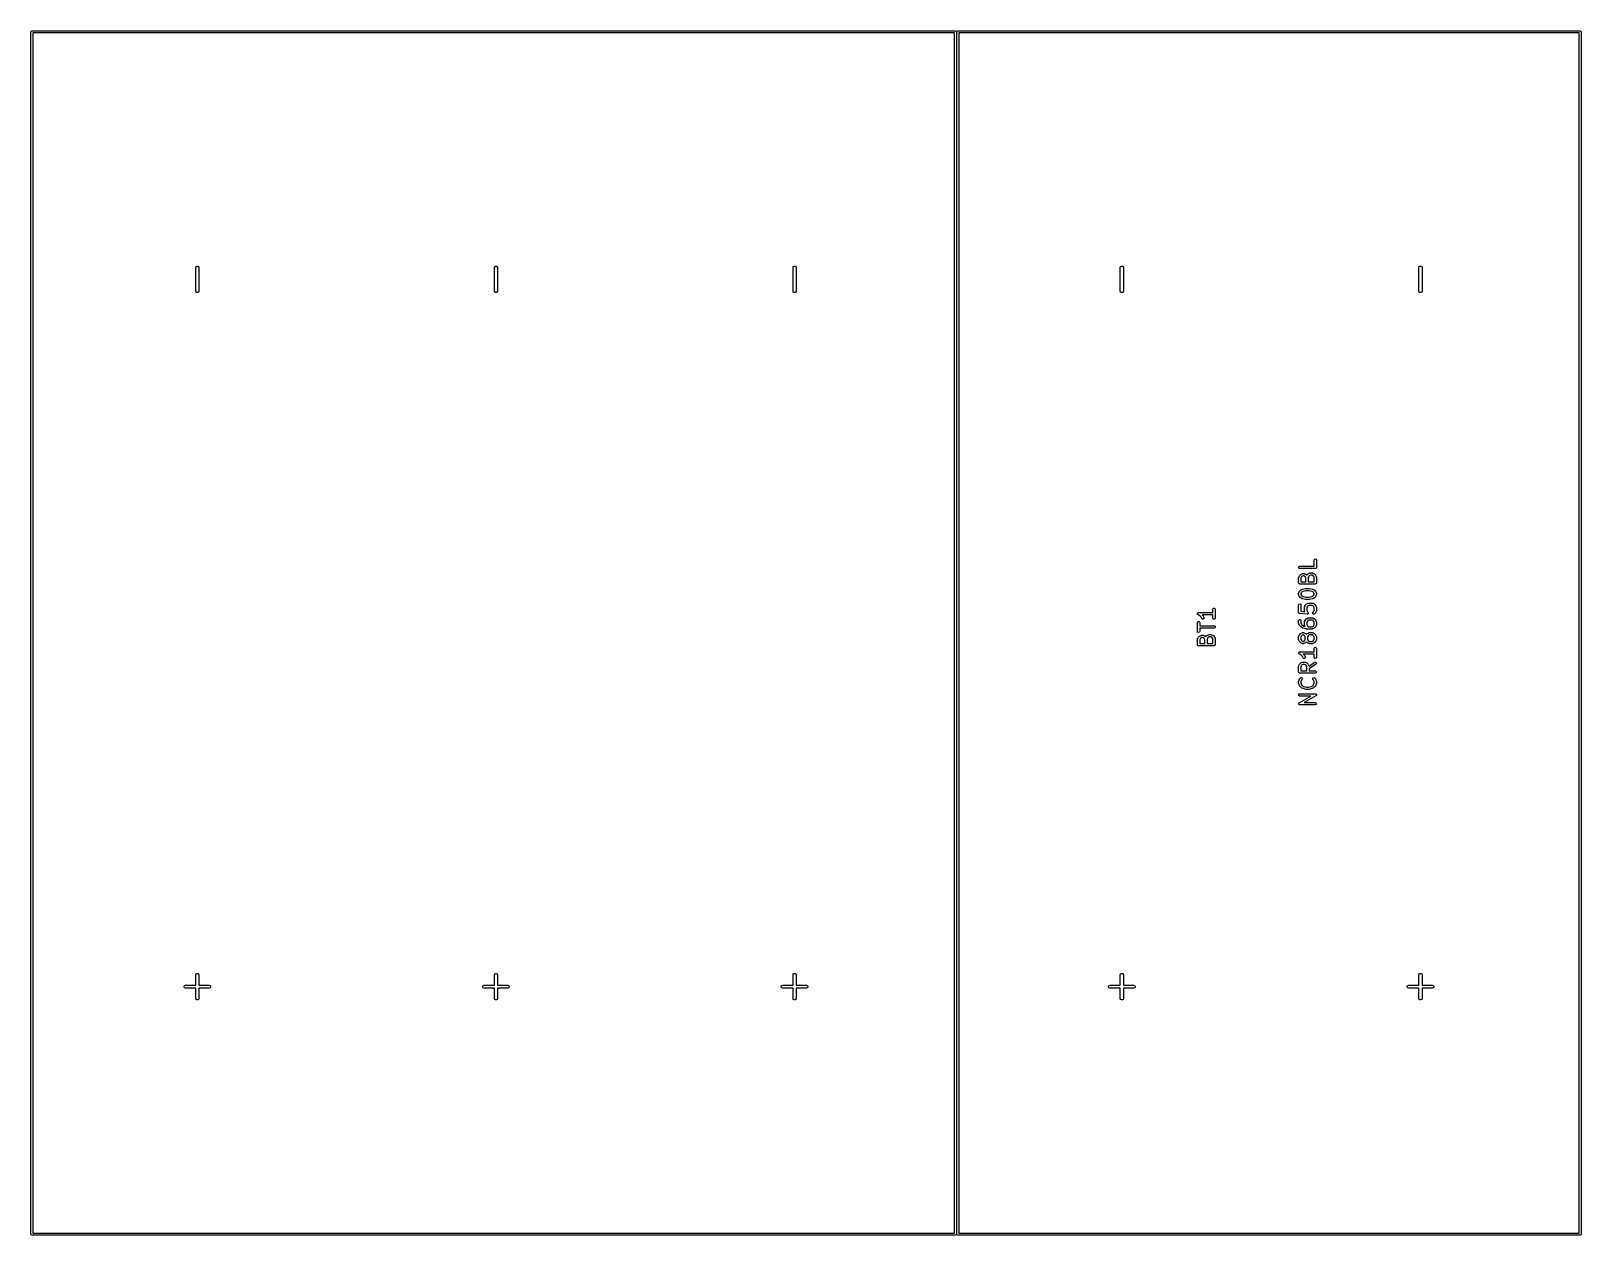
# Model space of a CAD drawing. Extents: x 0 to 3.94, y 0 to 3.07.
import ezdxf

# ---------------------------------------------------------------- set-up
doc = ezdxf.new("R2010")
doc.units = 0
doc.header["$MEASUREMENT"] = 0
doc.layers.add('BLACK', color=7, linetype='CONTINUOUS')

msp = doc.modelspace()

# ---------------------------------------------------------------- linework, layer by layer
at = {"layer": 'BLACK', "linetype": 'CONTINUOUS'}
for p, q in [((-0.0025, 3.06496), (-0.001768, 3.06673)), ((-0.0025, 0.005906), (-0.0025, 3.06496)), ((-0.001768, 3.06673), (0, 3.06746)), ((0, 3.06746), (2.35, 3.06746)), ((0.0025, 3.06246), (0.0025, 0.008406)), ((2.3475, 3.06246), (0.0025, 3.06246)), ((2.3475, 0.008406), (2.3475, 3.06246)), ((2.35, 3.06746), (2.35177, 3.06673)), ((2.35177, 3.06673), (2.3525, 3.06496)), ((2.3525, 3.06496), (2.3525, 0.005906)), ((2.3536, 3.06496), (2.35433, 3.06673)), ((2.3536, 0.005906), (2.3536, 3.06496)), ((2.35433, 3.06673), (2.3561, 3.06746)), ((2.3561, 3.06746), (3.93917, 3.06746)), ((2.3586, 3.06246), (2.3586, 0.008406)), ((3.93667, 3.06246), (2.3586, 3.06246)), ((3.93667, 0.008406), (3.93667, 3.06246)), ((3.93917, 3.06746), (3.94094, 3.06673)), ((3.94094, 3.06673), (3.94167, 3.06496)), ((3.94167, 3.06496), (3.94167, 0.005906)), ((0.416845, 2.46543), (0.417597, 2.46774)), ((0.416845, 2.40544), (0.416845, 2.46543)), ((0.417597, 2.46774), (0.419565, 2.46917)), ((0.419565, 2.46917), (0.421998, 2.46917)), ((0.421998, 2.46917), (0.423967, 2.46774)), ((0.423967, 2.46774), (0.424719, 2.46543)), ((0.424719, 2.46543), (0.424719, 2.40544)), ((1.17669, 2.46543), (1.17744, 2.46774)), ((1.17669, 2.40544), (1.17669, 2.46543)), ((1.17744, 2.46774), (1.17941, 2.46917)), ((1.17941, 2.46917), (1.18184, 2.46917)), ((1.18184, 2.46917), (1.18381, 2.46774)), ((1.18381, 2.46774), (1.18456, 2.46543)), ((1.18456, 2.46543), (1.18456, 2.40544)), ((1.93653, 2.46543), (1.93728, 2.46774)), ((1.93653, 2.40544), (1.93653, 2.46543)), ((1.93728, 2.46774), (1.93925, 2.46917)), ((1.93925, 2.46917), (1.94168, 2.46917)), ((1.94168, 2.46917), (1.94365, 2.46774)), ((1.94365, 2.46774), (1.9444, 2.46543)), ((1.9444, 2.46543), (1.9444, 2.40544)), ((2.7694, 2.46543), (2.77016, 2.46774)), ((2.7694, 2.40544), (2.7694, 2.46543)), ((2.77016, 2.46774), (2.77212, 2.46917)), ((2.77212, 2.46917), (2.77456, 2.46917)), ((2.77456, 2.46917), (2.77653, 2.46774)), ((2.77653, 2.46774), (2.77728, 2.46543)), ((2.77728, 2.46543), (2.77728, 2.40544)), ((3.52925, 2.46543), (3.53, 2.46774)), ((3.52925, 2.40544), (3.52925, 2.46543)), ((3.53, 2.46774), (3.53197, 2.46917)), ((3.53197, 2.46917), (3.5344, 2.46917)), ((3.5344, 2.46917), (3.53637, 2.46774)), ((3.53637, 2.46774), (3.53712, 2.46543)), ((3.53712, 2.46543), (3.53712, 2.40544)), ((0.417597, 2.40312), (0.416845, 2.40544)), ((0.419565, 2.40169), (0.417597, 2.40312)), ((0.421998, 2.40169), (0.419565, 2.40169)), ((0.423967, 2.40312), (0.421998, 2.40169)), ((0.424719, 2.40544), (0.423967, 2.40312)), ((1.17744, 2.40312), (1.17669, 2.40544)), ((1.17941, 2.40169), (1.17744, 2.40312)), ((1.18184, 2.40169), (1.17941, 2.40169)), ((1.18381, 2.40312), (1.18184, 2.40169)), ((1.18456, 2.40544), (1.18381, 2.40312)), ((1.93728, 2.40312), (1.93653, 2.40544)), ((1.93925, 2.40169), (1.93728, 2.40312)), ((1.94168, 2.40169), (1.93925, 2.40169)), ((1.94365, 2.40312), (1.94168, 2.40169)), ((1.9444, 2.40544), (1.94365, 2.40312)), ((2.77016, 2.40312), (2.7694, 2.40544)), ((2.77212, 2.40169), (2.77016, 2.40312)), ((2.77456, 2.40169), (2.77212, 2.40169)), ((2.77653, 2.40312), (2.77456, 2.40169)), ((2.77728, 2.40544), (2.77653, 2.40312)), ((3.53, 2.40312), (3.52925, 2.40544)), ((3.53197, 2.40169), (3.53, 2.40312)), ((3.5344, 2.40169), (3.53197, 2.40169)), ((3.53637, 2.40312), (3.5344, 2.40169)), ((3.53712, 2.40544), (3.53637, 2.40312)), ((3.22317, 1.7028), (3.22418, 1.70455)), ((3.22352, 1.70081), (3.22317, 1.7028)), ((3.22507, 1.69951), (3.22352, 1.70081)), ((3.22418, 1.70455), (3.22608, 1.70524)), ((3.22608, 1.69933), (3.22507, 1.69951)), ((3.22608, 1.70524), (3.2625, 1.70524)), ((3.26545, 1.69933), (3.22608, 1.69933)), ((3.2625, 1.72103), (3.26267, 1.72204)), ((3.2625, 1.70524), (3.2625, 1.72103)), ((3.26267, 1.72204), (3.26397, 1.72359)), ((3.26397, 1.72359), (3.26596, 1.72394)), ((3.26617, 1.6996), (3.26545, 1.69933)), ((3.26596, 1.72394), (3.26771, 1.72293)), ((3.26692, 1.69973), (3.26617, 1.6996)), ((3.2671, 1.69993), (3.26692, 1.69973)), ((3.26735, 1.70003), (3.2671, 1.69993)), ((3.26773, 1.70069), (3.26735, 1.70003)), ((3.26771, 1.72293), (3.2684, 1.72103)), ((3.26822, 1.70128), (3.26773, 1.70069)), ((3.26829, 1.70166), (3.26822, 1.70128)), ((3.26836, 1.70177), (3.26829, 1.70166)), ((3.2684, 1.70229), (3.26833, 1.7019)), ((3.26833, 1.7019), (3.26836, 1.70177)), ((3.2684, 1.72103), (3.2684, 1.70229)), ((3.22313, 1.67604), (3.2233, 1.67705)), ((3.22313, 1.66292), (3.22313, 1.67604)), ((3.22339, 1.6622), (3.22313, 1.66292)), ((3.2233, 1.67705), (3.22342, 1.67719)), ((3.22352, 1.66144), (3.22339, 1.6622)), ((3.22342, 1.67719), (3.22344, 1.67736)), ((3.22344, 1.67736), (3.22531, 1.68111)), ((3.22372, 1.66127), (3.22352, 1.66144)), ((3.22382, 1.66102), (3.22372, 1.66127)), ((3.22448, 1.66064), (3.22382, 1.66102)), ((3.22507, 1.66014), (3.22448, 1.66064)), ((3.22545, 1.66007), (3.22507, 1.66014)), ((3.22531, 1.68111), (3.22584, 1.68182)), ((3.22557, 1.66001), (3.22545, 1.66007)), ((3.22569, 1.66003), (3.22557, 1.66001)), ((3.22608, 1.65996), (3.22569, 1.66003)), ((3.22584, 1.68182), (3.22586, 1.68188)), ((3.22586, 1.68188), (3.22774, 1.68375)), ((3.26545, 1.65996), (3.22608, 1.65996)), ((3.22774, 1.68375), (3.22846, 1.68426)), ((3.22846, 1.68426), (3.22851, 1.68431)), ((3.22851, 1.68431), (3.23226, 1.68618)), ((3.23038, 1.67804), (3.22903, 1.67534)), ((3.22903, 1.67534), (3.22903, 1.66587)), ((3.22903, 1.66587), (3.24187, 1.66587)), ((3.23158, 1.67924), (3.23038, 1.67804)), ((3.23427, 1.68059), (3.23158, 1.67924)), ((3.23226, 1.68618), (3.23324, 1.68647)), ((3.23324, 1.68647), (3.23341, 1.68643)), ((3.23341, 1.68643), (3.23358, 1.68649)), ((3.23358, 1.68649), (3.23733, 1.68649)), ((3.23663, 1.68059), (3.23427, 1.68059)), ((3.23933, 1.67924), (3.23663, 1.68059)), ((3.23733, 1.68649), (3.23834, 1.68631)), ((3.23834, 1.68631), (3.23847, 1.6862)), ((3.23847, 1.6862), (3.23865, 1.68618)), ((3.23865, 1.68618), (3.2424, 1.68431)), ((3.24052, 1.67804), (3.23933, 1.67924)), ((3.24187, 1.67534), (3.24052, 1.67804)), ((3.24187, 1.66587), (3.24187, 1.67534)), ((3.2424, 1.68431), (3.24311, 1.68378)), ((3.24311, 1.68378), (3.24316, 1.68375)), ((3.24316, 1.68375), (3.24405, 1.68287)), ((3.24405, 1.68287), (3.24439, 1.6835)), ((3.24439, 1.6835), (3.24454, 1.68359)), ((3.24454, 1.68359), (3.24461, 1.68375)), ((3.24461, 1.68375), (3.24649, 1.68563)), ((3.24649, 1.68563), (3.24721, 1.68613)), ((3.24721, 1.68613), (3.24725, 1.68618)), ((3.24725, 1.68618), (3.251, 1.68806)), ((3.24928, 1.68007), (3.24778, 1.67556)), ((3.24778, 1.67556), (3.24778, 1.66587)), ((3.24778, 1.66587), (3.2625, 1.66587)), ((3.25032, 1.68111), (3.24928, 1.68007)), ((3.25302, 1.68246), (3.25032, 1.68111)), ((3.251, 1.68806), (3.25199, 1.68835)), ((3.25199, 1.68835), (3.25216, 1.68831)), ((3.25216, 1.68831), (3.25232, 1.68837)), ((3.25232, 1.68837), (3.25795, 1.68837)), ((3.25725, 1.68246), (3.25302, 1.68246)), ((3.25995, 1.68111), (3.25725, 1.68246)), ((3.25795, 1.68837), (3.25896, 1.68819)), ((3.25896, 1.68819), (3.25909, 1.68808)), ((3.25909, 1.68808), (3.25927, 1.68806)), ((3.25927, 1.68806), (3.26302, 1.68618)), ((3.26115, 1.67992), (3.25995, 1.68111)), ((3.2625, 1.67722), (3.26115, 1.67992)), ((3.2625, 1.66587), (3.2625, 1.67722)), ((3.26302, 1.68618), (3.26373, 1.68565)), ((3.26373, 1.68565), (3.26379, 1.68563)), ((3.26379, 1.68563), (3.26566, 1.68375)), ((3.26617, 1.66023), (3.26545, 1.65996)), ((3.26566, 1.68375), (3.26617, 1.68303)), ((3.26617, 1.68303), (3.26621, 1.68299)), ((3.26692, 1.66036), (3.26617, 1.66023)), ((3.26621, 1.68299), (3.26809, 1.67924)), ((3.2671, 1.66056), (3.26692, 1.66036)), ((3.26735, 1.66066), (3.2671, 1.66056)), ((3.26773, 1.66132), (3.26735, 1.66066)), ((3.26822, 1.66191), (3.26773, 1.66132)), ((3.26809, 1.67924), (3.26838, 1.67825)), ((3.26829, 1.66229), (3.26822, 1.66191)), ((3.26836, 1.6624), (3.26829, 1.66229)), ((3.2684, 1.66292), (3.26833, 1.66253)), ((3.26833, 1.66253), (3.26836, 1.6624)), ((3.26838, 1.67825), (3.26834, 1.67808)), ((3.26834, 1.67808), (3.2684, 1.67792)), ((3.2684, 1.67792), (3.2684, 1.66292)), ((3.22313, 1.63667), (3.2233, 1.63768)), ((3.22313, 1.63292), (3.22313, 1.63667)), ((3.22319, 1.63275), (3.22313, 1.63292)), ((3.22314, 1.63258), (3.22319, 1.63275)), ((3.22344, 1.6316), (3.22314, 1.63258)), ((3.2233, 1.63768), (3.22342, 1.63782)), ((3.22342, 1.63782), (3.22344, 1.63799)), ((3.22344, 1.63799), (3.22531, 1.64174)), ((3.22531, 1.62785), (3.22344, 1.6316)), ((3.22531, 1.64174), (3.22584, 1.64245)), ((3.22536, 1.62781), (3.22531, 1.62785)), ((3.22586, 1.62708), (3.22536, 1.62781)), ((3.22584, 1.64245), (3.22586, 1.64251)), ((3.22586, 1.64251), (3.22774, 1.64438)), ((3.22774, 1.62521), (3.22586, 1.62708)), ((3.22774, 1.64438), (3.22846, 1.64489)), ((3.2278, 1.62518), (3.22774, 1.62521)), ((3.22851, 1.62466), (3.2278, 1.62518)), ((3.22846, 1.64489), (3.22851, 1.64494)), ((3.22851, 1.64494), (3.23226, 1.64681)), ((3.23226, 1.62278), (3.22851, 1.62466)), ((3.23038, 1.63867), (3.22903, 1.63597)), ((3.22903, 1.63597), (3.22903, 1.63362)), ((3.22903, 1.63362), (3.23038, 1.63092)), ((3.23158, 1.63987), (3.23038, 1.63867)), ((3.23038, 1.63092), (3.23158, 1.62972)), ((3.23461, 1.64138), (3.23158, 1.63987)), ((3.23158, 1.62972), (3.23461, 1.62821)), ((3.23226, 1.64681), (3.23274, 1.64696)), ((3.2324, 1.62276), (3.23226, 1.62278)), ((3.23286, 1.62256), (3.2324, 1.62276)), ((3.23274, 1.64696), (3.23286, 1.64703)), ((3.23286, 1.64703), (3.24036, 1.64891)), ((3.24036, 1.62068), (3.23286, 1.62256)), ((3.24144, 1.64309), (3.23461, 1.64138)), ((3.23461, 1.62821), (3.24144, 1.6265)), ((3.24036, 1.64891), (3.24095, 1.64895)), ((3.2405, 1.6207), (3.24036, 1.62068)), ((3.24108, 1.62059), (3.2405, 1.6207)), ((3.24095, 1.64895), (3.24108, 1.649)), ((3.24108, 1.649), (3.25045, 1.649)), ((3.25045, 1.62059), (3.24108, 1.62059)), ((3.25009, 1.64309), (3.24144, 1.64309)), ((3.24144, 1.6265), (3.25009, 1.6265)), ((3.25692, 1.64138), (3.25009, 1.64309)), ((3.25009, 1.6265), (3.25692, 1.62821)), ((3.25045, 1.649), (3.25103, 1.64889)), ((3.25058, 1.62064), (3.25045, 1.62059)), ((3.25117, 1.62068), (3.25058, 1.62064)), ((3.25103, 1.64889), (3.25117, 1.64891)), ((3.25117, 1.64891), (3.25867, 1.64703)), ((3.25867, 1.62256), (3.25117, 1.62068)), ((3.25995, 1.63987), (3.25692, 1.64138)), ((3.25692, 1.62821), (3.25995, 1.62972)), ((3.25867, 1.64703), (3.25913, 1.64683)), ((3.25878, 1.62264), (3.25867, 1.62256)), ((3.25927, 1.62278), (3.25878, 1.62264)), ((3.25913, 1.64683), (3.25927, 1.64681)), ((3.25927, 1.64681), (3.26302, 1.64494)), ((3.26302, 1.62466), (3.25927, 1.62278)), ((3.26115, 1.63867), (3.25995, 1.63987)), ((3.25995, 1.62972), (3.26115, 1.63092)), ((3.2625, 1.63597), (3.26115, 1.63867)), ((3.26115, 1.63092), (3.2625, 1.63362)), ((3.2625, 1.63362), (3.2625, 1.63597)), ((3.26302, 1.64494), (3.26373, 1.64441)), ((3.26306, 1.6247), (3.26302, 1.62466)), ((3.26379, 1.62521), (3.26306, 1.6247)), ((3.26373, 1.64441), (3.26379, 1.64438)), ((3.26379, 1.64438), (3.26566, 1.64251)), ((3.26566, 1.62708), (3.26379, 1.62521)), ((3.26566, 1.64251), (3.26617, 1.64178)), ((3.26569, 1.62714), (3.26566, 1.62708)), ((3.26621, 1.62785), (3.26569, 1.62714)), ((3.26617, 1.64178), (3.26621, 1.64174)), ((3.26621, 1.64174), (3.26809, 1.63799)), ((3.26809, 1.6316), (3.26621, 1.62785)), ((3.26809, 1.63799), (3.26838, 1.63701)), ((3.26811, 1.63178), (3.26809, 1.6316)), ((3.26822, 1.63191), (3.26811, 1.63178)), ((3.2684, 1.63292), (3.26822, 1.63191)), ((3.26838, 1.63701), (3.26834, 1.63684)), ((3.26834, 1.63684), (3.2684, 1.63667)), ((3.2684, 1.63667), (3.2684, 1.63292)), ((2.96549, 1.58487), (2.96556, 1.58503)), ((2.96573, 1.58405), (2.96549, 1.58487)), ((2.96553, 1.5852), (2.96596, 1.58594)), ((2.96556, 1.58503), (2.96553, 1.5852)), ((2.96588, 1.58321), (2.96573, 1.58405)), ((2.96601, 1.5831), (2.96588, 1.58321)), ((2.96596, 1.58594), (2.96631, 1.58672)), ((2.96606, 1.58293), (2.96601, 1.5831)), ((2.9668, 1.58223), (2.96606, 1.58293)), ((2.96631, 1.58672), (2.96646, 1.5868)), ((2.96646, 1.5868), (2.96654, 1.58695)), ((2.96654, 1.58695), (2.96735, 1.58724)), ((2.97218, 1.57864), (2.9668, 1.58223)), ((2.96735, 1.58724), (2.96812, 1.58762)), ((2.96812, 1.58762), (2.96828, 1.58758)), ((2.96828, 1.58758), (2.96844, 1.58764)), ((2.96844, 1.58764), (3.00486, 1.58764)), ((2.97539, 1.57544), (2.97218, 1.57864)), ((3.00486, 1.58173), (2.97744, 1.58173)), ((2.97744, 1.58173), (2.9799, 1.57927)), ((2.9799, 1.57927), (2.98041, 1.57855)), ((2.98041, 1.57855), (2.98046, 1.5785)), ((2.98046, 1.5785), (2.98233, 1.57476)), ((3.00486, 1.59593), (3.00504, 1.59694)), ((3.00486, 1.58764), (3.00486, 1.59593)), ((3.00486, 1.57343), (3.00486, 1.58173)), ((3.00504, 1.59694), (3.00633, 1.59849)), ((3.00633, 1.59849), (3.00832, 1.59884)), ((3.00832, 1.59884), (3.01007, 1.59783)), ((3.01007, 1.59783), (3.01076, 1.59593)), ((3.01076, 1.59593), (3.01076, 1.57343)), ((3.22313, 1.60667), (3.2233, 1.60768)), ((3.22313, 1.58793), (3.22313, 1.60667)), ((3.22334, 1.58734), (3.22313, 1.58793)), ((3.2233, 1.60768), (3.2246, 1.60923)), ((3.22339, 1.58671), (3.22334, 1.58734)), ((3.22367, 1.58642), (3.22339, 1.58671)), ((3.22382, 1.58603), (3.22367, 1.58642)), ((3.22436, 1.58571), (3.22382, 1.58603)), ((3.2248, 1.58527), (3.22436, 1.58571)), ((3.2246, 1.60923), (3.22659, 1.60958)), ((3.22546, 1.58508), (3.2248, 1.58527)), ((3.22557, 1.58502), (3.22546, 1.58508)), ((3.22563, 1.58503), (3.22557, 1.58502)), ((3.22578, 1.58499), (3.22563, 1.58503)), ((3.24453, 1.58311), (3.22578, 1.58499)), ((3.22659, 1.60958), (3.22834, 1.60857)), ((3.22834, 1.60857), (3.22903, 1.60667)), ((3.22903, 1.60667), (3.22903, 1.5906)), ((3.22903, 1.5906), (3.2388, 1.58962)), ((3.23812, 1.60105), (3.2383, 1.60206)), ((3.23812, 1.59168), (3.23812, 1.60105)), ((3.23818, 1.59151), (3.23812, 1.59168)), ((3.23814, 1.59134), (3.23818, 1.59151)), ((3.23844, 1.59036), (3.23814, 1.59134)), ((3.2383, 1.60206), (3.23841, 1.6022)), ((3.23841, 1.6022), (3.23844, 1.60237)), ((3.23844, 1.60237), (3.24031, 1.60612)), ((3.2388, 1.58962), (3.23844, 1.59036)), ((3.24031, 1.60612), (3.24084, 1.60683)), ((3.24084, 1.60683), (3.24086, 1.60689)), ((3.24086, 1.60689), (3.24274, 1.60876)), ((3.24274, 1.60876), (3.24346, 1.60927)), ((3.24346, 1.60927), (3.24351, 1.60932)), ((3.24351, 1.60932), (3.24725, 1.61119)), ((3.24538, 1.60305), (3.24403, 1.60035)), ((3.24403, 1.60035), (3.24403, 1.59237)), ((3.24403, 1.59237), (3.24538, 1.58968)), ((3.24455, 1.58312), (3.24453, 1.58311)), ((3.24457, 1.58311), (3.24455, 1.58312)), ((3.24553, 1.58337), (3.24457, 1.58311)), ((3.24657, 1.60425), (3.24538, 1.60305)), ((3.24538, 1.58968), (3.24691, 1.58814)), ((3.24649, 1.58361), (3.24553, 1.58337)), ((3.2465, 1.58363), (3.24649, 1.58361)), ((3.24652, 1.58363), (3.2465, 1.58363)), ((3.24709, 1.58445), (3.24652, 1.58363)), ((3.24927, 1.6056), (3.24657, 1.60425)), ((3.24691, 1.58814), (3.2475, 1.5873)), ((3.24767, 1.58525), (3.24709, 1.58445)), ((3.24725, 1.61119), (3.24824, 1.61148)), ((3.2475, 1.5873), (3.2475, 1.58728)), ((3.2475, 1.58728), (3.24752, 1.58727)), ((3.24752, 1.58727), (3.24759, 1.58628)), ((3.24759, 1.58628), (3.24768, 1.58529)), ((3.24768, 1.58529), (3.24767, 1.58527)), ((3.24767, 1.58527), (3.24767, 1.58525)), ((3.24824, 1.61148), (3.24841, 1.61144)), ((3.24841, 1.61144), (3.24858, 1.6115)), ((3.24858, 1.6115), (3.25795, 1.6115)), ((3.25725, 1.6056), (3.24927, 1.6056)), ((3.25995, 1.60425), (3.25725, 1.6056)), ((3.25795, 1.6115), (3.25896, 1.61132)), ((3.25876, 1.58631), (3.25961, 1.58814)), ((3.25928, 1.58436), (3.25876, 1.58631)), ((3.25896, 1.61132), (3.25909, 1.61121)), ((3.25909, 1.61121), (3.25927, 1.61119)), ((3.25927, 1.61119), (3.26302, 1.60932)), ((3.26093, 1.5832), (3.25928, 1.58436)), ((3.25961, 1.58814), (3.26115, 1.58968)), ((3.26115, 1.60305), (3.25995, 1.60425)), ((3.26295, 1.58338), (3.26093, 1.5832)), ((3.2625, 1.60035), (3.26115, 1.60305)), ((3.26115, 1.58968), (3.2625, 1.59237)), ((3.2625, 1.59237), (3.2625, 1.60035)), ((3.26379, 1.58396), (3.26295, 1.58338)), ((3.26302, 1.60932), (3.26373, 1.60879)), ((3.26373, 1.60879), (3.26379, 1.60876)), ((3.26379, 1.60876), (3.26566, 1.60689)), ((3.26566, 1.58584), (3.26379, 1.58396)), ((3.26566, 1.60689), (3.26617, 1.60616)), ((3.26569, 1.5859), (3.26566, 1.58584)), ((3.26621, 1.58661), (3.26569, 1.5859)), ((3.26617, 1.60616), (3.26621, 1.60612)), ((3.26621, 1.60612), (3.26809, 1.60237)), ((3.26809, 1.59036), (3.26621, 1.58661)), ((3.26809, 1.60237), (3.26838, 1.60139)), ((3.26811, 1.59053), (3.26809, 1.59036)), ((3.26822, 1.59067), (3.26811, 1.59053)), ((3.2684, 1.59168), (3.26822, 1.59067)), ((3.26838, 1.60139), (3.26834, 1.60122)), ((3.26834, 1.60122), (3.2684, 1.60105)), ((3.2684, 1.60105), (3.2684, 1.59168)), ((2.96549, 1.56219), (2.96567, 1.5632)), ((2.96549, 1.53969), (2.96549, 1.56219)), ((2.96618, 1.53779), (2.96549, 1.53969)), ((2.96567, 1.5632), (2.96696, 1.56474)), ((2.96696, 1.56474), (2.96895, 1.56509)), ((2.96895, 1.56509), (2.9707, 1.56408)), ((2.97121, 1.53868), (2.96992, 1.53713)), ((2.9707, 1.56408), (2.97139, 1.56219)), ((2.97139, 1.53969), (2.97121, 1.53868)), ((2.97139, 1.56219), (2.97139, 1.55389)), ((2.97139, 1.55389), (3.00781, 1.55389)), ((3.00781, 1.54798), (2.97139, 1.54798)), ((2.97139, 1.54798), (2.97139, 1.53969)), ((2.97705, 1.57211), (2.97539, 1.57544)), ((2.97851, 1.57073), (2.97705, 1.57211)), ((2.98053, 1.5706), (2.97851, 1.57073)), ((2.98215, 1.57181), (2.98053, 1.5706)), ((2.98262, 1.57377), (2.98215, 1.57181)), ((2.98233, 1.57476), (2.98262, 1.57377)), ((3.00555, 1.57154), (3.00486, 1.57343)), ((3.0073, 1.57053), (3.00555, 1.57154)), ((3.00929, 1.57088), (3.0073, 1.57053)), ((3.00781, 1.55389), (3.00882, 1.55371)), ((3.00971, 1.54868), (3.00781, 1.54798)), ((3.00882, 1.55371), (3.01037, 1.55241)), ((3.01058, 1.57242), (3.00929, 1.57088)), ((3.01072, 1.55042), (3.00971, 1.54868)), ((3.01037, 1.55241), (3.01072, 1.55042)), ((3.01076, 1.57343), (3.01058, 1.57242)), ((3.22313, 1.5673), (3.2233, 1.56831)), ((3.22313, 1.55981), (3.22313, 1.5673)), ((3.22319, 1.55964), (3.22313, 1.55981)), ((3.22314, 1.55947), (3.22319, 1.55964)), ((3.22344, 1.55848), (3.22314, 1.55947)), ((3.2233, 1.56831), (3.2246, 1.56986)), ((3.22531, 1.55473), (3.22344, 1.55848)), ((3.2246, 1.56986), (3.22659, 1.57021)), ((3.22536, 1.55469), (3.22531, 1.55473)), ((3.22586, 1.55397), (3.22536, 1.55469)), ((3.22774, 1.55209), (3.22586, 1.55397)), ((3.22659, 1.57021), (3.22834, 1.5692)), ((3.22786, 1.55203), (3.22774, 1.55209)), ((3.22819, 1.55172), (3.22786, 1.55203)), ((3.23381, 1.54797), (3.22819, 1.55172)), ((3.22834, 1.5692), (3.22903, 1.5673)), ((3.22903, 1.5673), (3.22903, 1.5605)), ((3.22903, 1.5605), (3.23038, 1.5578)), ((3.23038, 1.5578), (3.23171, 1.55648)), ((3.23171, 1.55648), (3.23666, 1.55317)), ((3.23383, 1.54797), (3.23381, 1.54797)), ((3.23474, 1.54757), (3.23383, 1.54797)), ((3.24223, 1.54569), (3.23474, 1.54757)), ((3.23666, 1.55317), (3.23958, 1.55244)), ((3.23812, 1.56355), (3.2383, 1.56456)), ((3.23812, 1.55606), (3.23812, 1.56355)), ((3.23818, 1.55589), (3.23812, 1.55606)), ((3.23814, 1.55572), (3.23818, 1.55589)), ((3.23844, 1.55473), (3.23814, 1.55572)), ((3.2383, 1.56456), (3.23841, 1.5647)), ((3.23841, 1.5647), (3.23844, 1.56488)), ((3.23844, 1.56488), (3.24031, 1.56862)), ((3.23958, 1.55244), (3.23844, 1.55473)), ((3.24031, 1.56862), (3.24084, 1.56933)), ((3.24084, 1.56933), (3.24086, 1.56939)), ((3.24086, 1.56939), (3.24274, 1.57127)), ((3.24237, 1.54571), (3.24223, 1.54569)), ((3.24295, 1.5456), (3.24237, 1.54571)), ((3.24274, 1.57127), (3.24346, 1.57177)), ((3.25795, 1.5456), (3.24295, 1.5456)), ((3.24346, 1.57177), (3.24351, 1.57182)), ((3.24351, 1.57182), (3.24725, 1.57369)), ((3.24538, 1.56556), (3.24403, 1.56286)), ((3.24403, 1.56286), (3.24403, 1.55675)), ((3.24403, 1.55675), (3.24538, 1.55406)), ((3.24657, 1.56675), (3.24538, 1.56556)), ((3.24538, 1.55406), (3.24657, 1.55286)), ((3.24927, 1.5681), (3.24657, 1.56675)), ((3.24657, 1.55286), (3.24927, 1.55151)), ((3.24725, 1.57369), (3.24824, 1.57399)), ((3.24824, 1.57399), (3.24841, 1.57395)), ((3.24841, 1.57395), (3.24858, 1.57401)), ((3.24858, 1.57401), (3.25795, 1.57401)), ((3.25725, 1.5681), (3.24927, 1.5681)), ((3.24927, 1.55151), (3.25725, 1.55151)), ((3.25995, 1.56675), (3.25725, 1.5681)), ((3.25725, 1.55151), (3.25995, 1.55286)), ((3.25795, 1.57401), (3.25896, 1.57383)), ((3.25811, 1.54566), (3.25795, 1.5456)), ((3.25829, 1.54562), (3.25811, 1.54566)), ((3.25927, 1.54592), (3.25829, 1.54562)), ((3.25896, 1.57383), (3.25909, 1.57371)), ((3.25909, 1.57371), (3.25927, 1.57369)), ((3.25927, 1.57369), (3.26302, 1.57182)), ((3.26302, 1.54779), (3.25927, 1.54592)), ((3.26115, 1.56556), (3.25995, 1.56675)), ((3.25995, 1.55286), (3.26115, 1.55406)), ((3.2625, 1.56286), (3.26115, 1.56556)), ((3.26115, 1.55406), (3.2625, 1.55675)), ((3.2625, 1.55675), (3.2625, 1.56286)), ((3.26302, 1.57182), (3.26373, 1.57129)), ((3.26306, 1.54784), (3.26302, 1.54779)), ((3.26379, 1.54834), (3.26306, 1.54784)), ((3.26373, 1.57129), (3.26379, 1.57127)), ((3.26379, 1.57127), (3.26566, 1.56939)), ((3.26566, 1.55022), (3.26379, 1.54834)), ((3.26566, 1.56939), (3.26617, 1.56867)), ((3.26569, 1.55028), (3.26566, 1.55022)), ((3.26621, 1.55099), (3.26569, 1.55028)), ((3.26617, 1.56867), (3.26621, 1.56862)), ((3.26621, 1.56862), (3.26809, 1.56488)), ((3.26809, 1.55473), (3.26621, 1.55099)), ((3.26809, 1.56488), (3.26838, 1.56389)), ((3.26811, 1.55491), (3.26809, 1.55473)), ((3.26822, 1.55505), (3.26811, 1.55491)), ((3.2684, 1.55606), (3.26822, 1.55505)), ((3.26838, 1.56389), (3.26834, 1.56372)), ((3.26834, 1.56372), (3.2684, 1.56355)), ((3.2684, 1.56355), (3.2684, 1.55606)), ((2.96549, 1.51907), (2.96567, 1.52008)), ((2.96549, 1.50594), (2.96549, 1.51907)), ((2.96575, 1.50522), (2.96549, 1.50594)), ((2.96567, 1.52008), (2.96578, 1.52021)), ((2.96588, 1.50447), (2.96575, 1.50522)), ((2.96578, 1.52021), (2.9658, 1.52039)), ((2.9658, 1.52039), (2.96767, 1.52414)), ((2.96609, 1.5043), (2.96588, 1.50447)), ((2.96618, 1.50405), (2.96609, 1.5043)), ((2.96793, 1.53678), (2.96618, 1.53779)), ((2.96684, 1.50366), (2.96618, 1.50405)), ((2.96743, 1.50317), (2.96684, 1.50366)), ((2.96781, 1.5031), (2.96743, 1.50317)), ((2.96767, 1.52414), (2.9682, 1.52485)), ((2.96793, 1.50304), (2.96781, 1.5031)), ((2.96992, 1.53713), (2.96793, 1.53678)), ((2.96806, 1.50306), (2.96793, 1.50304)), ((2.96844, 1.50299), (2.96806, 1.50306)), ((2.9682, 1.52485), (2.96823, 1.5249)), ((2.96823, 1.5249), (2.9701, 1.52678)), ((3.00781, 1.50299), (2.96844, 1.50299)), ((2.9701, 1.52678), (2.97082, 1.52728)), ((2.97082, 1.52728), (2.97087, 1.52733)), ((2.97087, 1.52733), (2.97462, 1.52921)), ((2.97274, 1.52107), (2.97139, 1.51837)), ((2.97139, 1.51837), (2.97139, 1.5089)), ((2.97139, 1.5089), (2.98424, 1.5089)), ((2.97394, 1.52226), (2.97274, 1.52107)), ((2.97664, 1.52361), (2.97394, 1.52226)), ((2.97462, 1.52921), (2.9756, 1.5295)), ((2.9756, 1.5295), (2.97577, 1.52946)), ((2.97577, 1.52946), (2.97594, 1.52952)), ((2.97594, 1.52952), (2.97969, 1.52952)), ((2.97899, 1.52361), (2.97664, 1.52361)), ((2.98169, 1.52226), (2.97899, 1.52361)), ((2.97969, 1.52952), (2.9807, 1.52934)), ((2.9807, 1.52934), (2.98083, 1.52923)), ((2.98083, 1.52923), (2.98101, 1.52921)), ((2.98101, 1.52921), (2.98476, 1.52733)), ((2.98289, 1.52107), (2.98169, 1.52226)), ((2.98424, 1.51837), (2.98289, 1.52107)), ((2.98424, 1.5089), (2.98424, 1.51837)), ((2.98476, 1.52733), (2.98547, 1.52681)), ((2.98547, 1.52681), (2.98553, 1.52678)), ((2.98553, 1.52678), (2.98641, 1.5259)), ((2.98641, 1.5259), (2.98675, 1.52653)), ((2.98675, 1.52653), (2.9869, 1.52662)), ((2.9869, 1.52662), (2.98697, 1.52678)), ((2.98697, 1.52678), (2.98885, 1.52865)), ((2.98885, 1.52865), (2.98957, 1.52916)), ((2.98957, 1.52916), (2.98962, 1.52921)), ((2.98962, 1.52921), (2.99337, 1.53108)), ((2.99164, 1.5231), (2.99014, 1.51859)), ((2.99014, 1.51859), (2.99014, 1.5089)), ((2.99014, 1.5089), (3.00486, 1.5089)), ((2.99269, 1.52414), (2.99164, 1.5231)), ((2.99538, 1.52549), (2.99269, 1.52414)), ((2.99337, 1.53108), (2.99435, 1.53137)), ((2.99435, 1.53137), (2.99452, 1.53133)), ((2.99452, 1.53133), (2.99469, 1.53139)), ((2.99469, 1.53139), (3.00031, 1.53139)), ((2.99961, 1.52549), (2.99538, 1.52549)), ((3.00231, 1.52414), (2.99961, 1.52549)), ((3.00031, 1.53139), (3.00132, 1.53121)), ((3.00132, 1.53121), (3.00146, 1.5311)), ((3.00146, 1.5311), (3.00163, 1.53108)), ((3.00163, 1.53108), (3.00538, 1.52921)), ((3.00351, 1.52294), (3.00231, 1.52414)), ((3.00486, 1.52024), (3.00351, 1.52294)), ((3.00486, 1.5089), (3.00486, 1.52024)), ((3.00538, 1.52921), (3.00609, 1.52868)), ((3.00609, 1.52868), (3.00615, 1.52865)), ((3.00615, 1.52865), (3.00802, 1.52678)), ((3.00853, 1.50325), (3.00781, 1.50299)), ((3.00802, 1.52678), (3.00853, 1.52606)), ((3.00853, 1.52606), (3.00858, 1.52601)), ((3.00929, 1.50339), (3.00853, 1.50325)), ((3.00858, 1.52601), (3.01045, 1.52226)), ((3.00946, 1.50359), (3.00929, 1.50339)), ((3.00971, 1.50368), (3.00946, 1.50359)), ((3.01009, 1.50435), (3.00971, 1.50368)), ((3.01058, 1.50493), (3.01009, 1.50435)), ((3.01045, 1.52226), (3.01074, 1.52128)), ((3.01065, 1.50532), (3.01058, 1.50493)), ((3.01072, 1.50543), (3.01065, 1.50532)), ((3.01074, 1.52128), (3.0107, 1.52111)), ((3.0107, 1.52111), (3.01076, 1.52094)), ((3.01076, 1.50594), (3.0107, 1.50556)), ((3.0107, 1.50556), (3.01072, 1.50543)), ((3.01076, 1.52094), (3.01076, 1.50594)), ((3.22313, 1.52606), (3.2233, 1.52707)), ((3.22313, 1.51856), (3.22313, 1.52606)), ((3.22319, 1.51839), (3.22313, 1.51856)), ((3.22314, 1.51822), (3.22319, 1.51839)), ((3.22344, 1.51724), (3.22314, 1.51822)), ((3.2233, 1.52707), (3.22342, 1.5272)), ((3.22342, 1.5272), (3.22344, 1.52738)), ((3.22344, 1.52738), (3.22531, 1.53113)), ((3.22531, 1.51349), (3.22344, 1.51724)), ((3.22531, 1.53113), (3.22584, 1.53184)), ((3.22536, 1.51345), (3.22531, 1.51349)), ((3.22586, 1.51272), (3.22536, 1.51345)), ((3.22584, 1.53184), (3.22586, 1.5319)), ((3.22586, 1.5319), (3.22774, 1.53377)), ((3.22774, 1.51085), (3.22586, 1.51272)), ((3.22774, 1.53377), (3.22846, 1.53428)), ((3.2278, 1.51082), (3.22774, 1.51085)), ((3.22851, 1.51029), (3.2278, 1.51082)), ((3.22846, 1.53428), (3.22851, 1.53432)), ((3.22851, 1.53432), (3.23226, 1.5362)), ((3.23226, 1.50842), (3.22851, 1.51029)), ((3.23038, 1.52806), (3.22903, 1.52536)), ((3.22903, 1.52536), (3.22903, 1.51926)), ((3.22903, 1.51926), (3.23038, 1.51656)), ((3.23158, 1.52926), (3.23038, 1.52806)), ((3.23038, 1.51656), (3.23158, 1.51536)), ((3.23427, 1.53061), (3.23158, 1.52926)), ((3.23158, 1.51536), (3.23427, 1.51401)), ((3.23226, 1.5362), (3.23324, 1.53649)), ((3.23243, 1.5084), (3.23226, 1.50842)), ((3.23257, 1.50829), (3.23243, 1.5084)), ((3.23358, 1.50811), (3.23257, 1.50829)), ((3.23324, 1.53649), (3.23341, 1.53645)), ((3.23341, 1.53645), (3.23358, 1.53651)), ((3.23358, 1.53651), (3.23545, 1.53651)), ((3.23545, 1.50811), (3.23358, 1.50811)), ((3.23475, 1.53061), (3.23427, 1.53061)), ((3.23427, 1.51401), (3.23475, 1.51401)), ((3.23745, 1.52926), (3.23475, 1.53061)), ((3.23475, 1.51401), (3.23745, 1.51536)), ((3.23545, 1.53651), (3.23646, 1.53633)), ((3.23562, 1.50817), (3.23545, 1.50811)), ((3.23579, 1.50813), (3.23562, 1.50817)), ((3.23677, 1.50842), (3.23579, 1.50813)), ((3.23646, 1.53633), (3.2366, 1.53622)), ((3.2366, 1.53622), (3.23677, 1.5362)), ((3.23677, 1.5362), (3.24052, 1.53432)), ((3.24052, 1.51029), (3.23677, 1.50842)), ((3.23865, 1.52806), (3.23745, 1.52926)), ((3.23745, 1.51536), (3.23865, 1.51656)), ((3.24, 1.52536), (3.23865, 1.52806)), ((3.23865, 1.51656), (3.24, 1.51926)), ((3.24, 1.51926), (3.24, 1.52536)), ((3.24052, 1.53432), (3.24123, 1.5338)), ((3.24057, 1.51034), (3.24052, 1.51029)), ((3.24129, 1.51085), (3.24057, 1.51034)), ((3.24123, 1.5338), (3.24129, 1.53377)), ((3.24129, 1.53377), (3.24295, 1.53211)), ((3.24295, 1.51251), (3.24129, 1.51085)), ((3.24295, 1.53211), (3.24461, 1.53377)), ((3.24461, 1.51085), (3.24295, 1.51251)), ((3.24461, 1.53377), (3.24534, 1.53428)), ((3.24467, 1.51082), (3.24461, 1.51085)), ((3.24538, 1.51029), (3.24467, 1.51082)), ((3.24534, 1.53428), (3.24538, 1.53432)), ((3.24538, 1.53432), (3.24913, 1.5362)), ((3.24913, 1.50842), (3.24538, 1.51029)), ((3.24725, 1.52806), (3.2459, 1.52536)), ((3.2459, 1.52536), (3.2459, 1.51926)), ((3.2459, 1.51926), (3.24725, 1.51656)), ((3.24845, 1.52926), (3.24725, 1.52806)), ((3.24725, 1.51656), (3.24845, 1.51536)), ((3.25115, 1.53061), (3.24845, 1.52926)), ((3.24845, 1.51536), (3.25115, 1.51401)), ((3.24913, 1.5362), (3.25011, 1.53649)), ((3.2493, 1.5084), (3.24913, 1.50842)), ((3.24944, 1.50829), (3.2493, 1.5084)), ((3.25045, 1.50811), (3.24944, 1.50829)), ((3.25011, 1.53649), (3.25028, 1.53645)), ((3.25028, 1.53645), (3.25045, 1.53651)), ((3.25045, 1.53651), (3.25795, 1.53651)), ((3.25795, 1.50811), (3.25045, 1.50811)), ((3.25725, 1.53061), (3.25115, 1.53061)), ((3.25115, 1.51401), (3.25725, 1.51401)), ((3.25995, 1.52926), (3.25725, 1.53061)), ((3.25725, 1.51401), (3.25995, 1.51536)), ((3.25795, 1.53651), (3.25896, 1.53633)), ((3.25811, 1.50817), (3.25795, 1.50811)), ((3.25829, 1.50813), (3.25811, 1.50817)), ((3.25927, 1.50842), (3.25829, 1.50813)), ((3.25896, 1.53633), (3.25909, 1.53622)), ((3.25909, 1.53622), (3.25927, 1.5362)), ((3.25927, 1.5362), (3.26302, 1.53432)), ((3.26302, 1.51029), (3.25927, 1.50842)), ((3.26115, 1.52806), (3.25995, 1.52926)), ((3.25995, 1.51536), (3.26115, 1.51656)), ((3.2625, 1.52536), (3.26115, 1.52806)), ((3.26115, 1.51656), (3.2625, 1.51926)), ((3.2625, 1.51926), (3.2625, 1.52536)), ((3.26302, 1.53432), (3.26373, 1.5338)), ((3.26306, 1.51034), (3.26302, 1.51029)), ((3.26379, 1.51085), (3.26306, 1.51034)), ((3.26373, 1.5338), (3.26379, 1.53377)), ((3.26379, 1.53377), (3.26566, 1.5319)), ((3.26566, 1.51272), (3.26379, 1.51085)), ((3.26397, 1.49862), (3.26596, 1.49897)), ((3.26566, 1.5319), (3.26617, 1.53117)), ((3.26569, 1.51278), (3.26566, 1.51272)), ((3.26621, 1.51349), (3.26569, 1.51278)), ((3.26596, 1.49897), (3.26771, 1.49796)), ((3.26617, 1.53117), (3.26621, 1.53113)), ((3.26621, 1.53113), (3.26809, 1.52738)), ((3.26809, 1.51724), (3.26621, 1.51349)), ((3.26809, 1.52738), (3.26838, 1.5264)), ((3.26811, 1.51742), (3.26809, 1.51724)), ((3.26822, 1.51755), (3.26811, 1.51742)), ((3.2684, 1.51856), (3.26822, 1.51755)), ((3.26838, 1.5264), (3.26834, 1.52623)), ((3.26834, 1.52623), (3.2684, 1.52606)), ((3.2684, 1.52606), (3.2684, 1.51856)), ((3.22313, 1.485), (3.2232, 1.48516)), ((3.22337, 1.48418), (3.22313, 1.485)), ((3.22317, 1.48533), (3.2236, 1.48607)), ((3.2232, 1.48516), (3.22317, 1.48533)), ((3.22352, 1.48334), (3.22337, 1.48418)), ((3.22365, 1.48323), (3.22352, 1.48334)), ((3.2236, 1.48607), (3.22394, 1.48685)), ((3.2237, 1.48307), (3.22365, 1.48323)), ((3.22444, 1.48236), (3.2237, 1.48307)), ((3.22394, 1.48685), (3.2241, 1.48693)), ((3.2241, 1.48693), (3.22418, 1.48708)), ((3.22418, 1.48708), (3.22499, 1.48737)), ((3.22982, 1.47877), (3.22444, 1.48236)), ((3.22499, 1.48737), (3.22575, 1.48775)), ((3.22575, 1.48775), (3.22592, 1.48771)), ((3.22592, 1.48771), (3.22608, 1.48777)), ((3.22608, 1.48777), (3.2625, 1.48777)), ((3.22851, 1.45933), (3.23226, 1.46121)), ((3.23303, 1.47557), (3.22982, 1.47877)), ((3.23226, 1.46121), (3.23324, 1.4615)), ((3.23469, 1.47225), (3.23303, 1.47557)), ((3.23324, 1.4615), (3.23341, 1.46146)), ((3.23341, 1.46146), (3.23358, 1.46152)), ((3.23358, 1.46152), (3.2392, 1.46152)), ((3.23615, 1.47086), (3.23469, 1.47225)), ((3.2625, 1.48186), (3.23508, 1.48186)), ((3.23508, 1.48186), (3.23754, 1.4794)), ((3.23817, 1.47074), (3.23615, 1.47086)), ((3.23754, 1.4794), (3.23805, 1.47868)), ((3.23805, 1.47868), (3.23809, 1.47864)), ((3.23809, 1.47864), (3.23997, 1.47489)), ((3.23979, 1.47194), (3.23817, 1.47074)), ((3.2392, 1.46152), (3.24021, 1.46134)), ((3.24026, 1.4739), (3.23979, 1.47194)), ((3.23997, 1.47489), (3.24026, 1.4739)), ((3.24021, 1.46134), (3.24035, 1.46123)), ((3.24035, 1.46123), (3.24052, 1.46121)), ((3.24052, 1.46121), (3.24427, 1.45933)), ((3.24964, 1.45111), (3.26375, 1.46099)), ((3.2625, 1.49606), (3.26267, 1.49707)), ((3.2625, 1.48777), (3.2625, 1.49606)), ((3.2625, 1.47357), (3.2625, 1.48186)), ((3.26319, 1.47167), (3.2625, 1.47357)), ((3.26267, 1.49707), (3.26397, 1.49862)), ((3.26494, 1.47066), (3.26319, 1.47167)), ((3.26375, 1.46099), (3.26468, 1.46142)), ((3.26468, 1.46142), (3.2667, 1.46124)), ((3.26692, 1.47101), (3.26494, 1.47066)), ((3.2667, 1.46124), (3.26812, 1.45982)), ((3.26822, 1.47256), (3.26692, 1.47101)), ((3.26771, 1.49796), (3.2684, 1.49606)), ((3.26812, 1.45982), (3.2683, 1.4578)), ((3.2684, 1.47357), (3.26822, 1.47256)), ((3.2684, 1.49606), (3.2684, 1.47357)), ((3.22313, 1.45107), (3.2233, 1.45208)), ((3.22313, 1.43607), (3.22313, 1.45107)), ((3.22339, 1.43535), (3.22313, 1.43607)), ((3.2233, 1.45208), (3.22342, 1.45221)), ((3.22352, 1.43459), (3.22339, 1.43535)), ((3.22342, 1.45221), (3.22344, 1.45239)), ((3.22344, 1.45239), (3.22531, 1.45614)), ((3.22372, 1.43442), (3.22352, 1.43459)), ((3.22382, 1.43417), (3.22372, 1.43442)), ((3.22448, 1.43379), (3.22382, 1.43417)), ((3.22507, 1.4333), (3.22448, 1.43379)), ((3.22545, 1.43323), (3.22507, 1.4333)), ((3.22531, 1.45614), (3.22584, 1.45685)), ((3.22557, 1.43316), (3.22545, 1.43323)), ((3.22569, 1.43319), (3.22557, 1.43316)), ((3.22608, 1.43312), (3.22569, 1.43319)), ((3.22584, 1.45685), (3.22586, 1.45691)), ((3.22586, 1.45691), (3.22774, 1.45878)), ((3.22586, 1.41941), (3.22774, 1.42129)), ((3.26545, 1.43312), (3.22608, 1.43312)), ((3.22774, 1.45878), (3.22846, 1.45929)), ((3.22774, 1.42129), (3.22858, 1.42187)), ((3.22846, 1.45929), (3.22851, 1.45933)), ((3.22858, 1.42187), (3.23059, 1.42205)), ((3.23038, 1.45307), (3.22903, 1.45037)), ((3.22903, 1.45037), (3.22903, 1.43902)), ((3.22903, 1.43902), (3.24375, 1.43902)), ((3.23158, 1.45427), (3.23038, 1.45307)), ((3.23059, 1.42205), (3.23225, 1.42089)), ((3.23427, 1.45561), (3.23158, 1.45427)), ((3.23225, 1.42089), (3.23277, 1.41894)), ((3.2385, 1.45561), (3.23427, 1.45561)), ((3.2412, 1.45427), (3.2385, 1.45561)), ((3.2424, 1.45307), (3.2412, 1.45427)), ((3.24375, 1.45037), (3.2424, 1.45307)), ((3.24375, 1.43902), (3.24375, 1.45037)), ((3.24427, 1.45933), (3.24498, 1.45881)), ((3.24498, 1.45881), (3.24504, 1.45878)), ((3.24504, 1.45878), (3.24691, 1.45691)), ((3.24691, 1.45691), (3.24742, 1.45618)), ((3.24742, 1.45618), (3.24747, 1.45614)), ((3.24747, 1.45614), (3.24934, 1.45239)), ((3.24934, 1.45239), (3.24963, 1.45141)), ((3.24963, 1.45141), (3.24959, 1.45123)), ((3.24959, 1.45123), (3.24964, 1.45111)), ((3.26714, 1.45615), (3.24965, 1.44391)), ((3.24965, 1.44391), (3.24965, 1.43902)), ((3.24965, 1.43902), (3.26545, 1.43902)), ((3.25885, 1.41996), (3.26, 1.42162)), ((3.25902, 1.41795), (3.25885, 1.41996)), ((3.26, 1.42162), (3.26196, 1.42214)), ((3.26196, 1.42214), (3.26379, 1.42129)), ((3.26379, 1.42129), (3.26566, 1.41941)), ((3.26545, 1.43902), (3.26646, 1.43885)), ((3.26735, 1.43381), (3.26545, 1.43312)), ((3.26646, 1.43885), (3.26801, 1.43755)), ((3.2683, 1.4578), (3.26714, 1.45615)), ((3.26836, 1.43556), (3.26735, 1.43381)), ((3.26801, 1.43755), (3.26836, 1.43556)), ((3.22313, 1.4117), (3.22328, 1.41257)), ((3.22313, 1.40795), (3.22313, 1.4117)), ((3.22315, 1.40789), (3.22313, 1.40795)), ((3.22328, 1.40702), (3.22315, 1.40789)), ((3.22328, 1.41263), (3.22515, 1.41826)), ((3.22328, 1.41257), (3.22328, 1.41263)), ((3.22515, 1.40139), (3.22328, 1.40702)), ((3.22418, 1.38021), (3.22608, 1.38091)), ((3.22515, 1.41826), (3.22564, 1.41916)), ((3.22526, 1.40125), (3.22515, 1.40139)), ((3.22528, 1.40108), (3.22526, 1.40125)), ((3.22586, 1.40024), (3.22528, 1.40108)), ((3.22564, 1.41916), (3.22579, 1.41925)), ((3.22579, 1.41925), (3.22586, 1.41941)), ((3.22961, 1.39649), (3.22586, 1.40024)), ((3.22608, 1.38091), (3.26545, 1.38091)), ((3.23053, 1.41573), (3.22903, 1.41122)), ((3.22903, 1.41122), (3.22903, 1.40843)), ((3.22903, 1.40843), (3.23053, 1.40392)), ((3.22967, 1.39646), (3.22961, 1.39649)), ((3.23038, 1.39593), (3.22967, 1.39646)), ((3.23413, 1.39406), (3.23038, 1.39593)), ((3.23192, 1.41711), (3.23053, 1.41573)), ((3.23053, 1.40392), (3.23345, 1.401)), ((3.23277, 1.41894), (3.23192, 1.41711)), ((3.23345, 1.401), (3.23648, 1.39949)), ((3.23427, 1.39404), (3.23413, 1.39406)), ((3.23474, 1.39384), (3.23427, 1.39404)), ((3.24223, 1.39196), (3.23474, 1.39384)), ((3.23648, 1.39949), (3.24331, 1.39778)), ((3.24237, 1.39198), (3.24223, 1.39196)), ((3.24295, 1.39187), (3.24237, 1.39198)), ((3.24858, 1.39187), (3.24295, 1.39187)), ((3.24331, 1.39778), (3.24821, 1.39778)), ((3.24821, 1.39778), (3.25504, 1.39949)), ((3.2487, 1.39192), (3.24858, 1.39187)), ((3.24929, 1.39196), (3.2487, 1.39192)), ((3.25679, 1.39384), (3.24929, 1.39196)), ((3.25504, 1.39949), (3.25807, 1.401)), ((3.25691, 1.39391), (3.25679, 1.39384)), ((3.25739, 1.39406), (3.25691, 1.39391)), ((3.26114, 1.39593), (3.25739, 1.39406)), ((3.25807, 1.401), (3.26099, 1.40392)), ((3.25961, 1.41711), (3.25902, 1.41795)), ((3.26099, 1.41573), (3.25961, 1.41711)), ((3.2625, 1.41122), (3.26099, 1.41573)), ((3.26099, 1.40392), (3.2625, 1.40843)), ((3.26119, 1.39598), (3.26114, 1.39593)), ((3.26191, 1.39649), (3.26119, 1.39598)), ((3.26566, 1.40024), (3.26191, 1.39649)), ((3.2625, 1.40843), (3.2625, 1.41122)), ((3.26545, 1.38091), (3.26646, 1.38073)), ((3.26566, 1.41941), (3.26625, 1.41857)), ((3.26574, 1.4004), (3.26566, 1.40024)), ((3.26589, 1.40049), (3.26574, 1.4004)), ((3.26637, 1.40139), (3.26589, 1.40049)), ((3.26625, 1.41857), (3.26626, 1.41839)), ((3.26626, 1.41839), (3.26637, 1.41826)), ((3.26637, 1.41826), (3.26825, 1.41263)), ((3.26825, 1.40702), (3.26637, 1.40139)), ((3.26646, 1.38073), (3.26667, 1.38055)), ((3.26667, 1.38055), (3.26694, 1.3805)), ((3.26694, 1.3805), (3.26742, 1.37992)), ((3.26825, 1.41263), (3.26838, 1.41176)), ((3.2684, 1.40795), (3.26825, 1.40708)), ((3.26825, 1.40708), (3.26825, 1.40702)), ((3.26838, 1.41176), (3.2684, 1.4117)), ((3.2684, 1.4117), (3.2684, 1.40795)), ((3.22317, 1.37847), (3.22418, 1.38021)), ((3.22352, 1.37648), (3.22317, 1.37847)), ((3.22317, 1.35597), (3.22331, 1.3562)), ((3.2233, 1.35522), (3.22317, 1.35597)), ((3.2233, 1.35446), (3.2233, 1.35522)), ((3.22347, 1.35425), (3.2233, 1.35446)), ((3.22331, 1.35648), (3.2238, 1.35706)), ((3.22331, 1.3562), (3.22331, 1.35648)), ((3.22352, 1.35398), (3.22347, 1.35425)), ((3.22507, 1.37518), (3.22352, 1.37648)), ((3.2241, 1.35349), (3.22352, 1.35398)), ((3.2238, 1.35706), (3.22418, 1.35772)), ((3.22459, 1.35291), (3.2241, 1.35349)), ((3.22418, 1.35772), (3.22444, 1.35781)), ((3.22444, 1.35781), (3.22461, 1.35802)), ((3.22486, 1.35286), (3.22459, 1.35291)), ((3.22461, 1.35802), (3.25433, 1.375)), ((3.22507, 1.35268), (3.22486, 1.35286)), ((3.22608, 1.375), (3.22507, 1.37518)), ((3.22608, 1.3525), (3.22507, 1.35268)), ((3.25433, 1.375), (3.22608, 1.375)), ((3.26545, 1.3525), (3.22608, 1.3525)), ((3.26691, 1.37539), (3.2372, 1.35841)), ((3.2372, 1.35841), (3.26545, 1.35841)), ((3.26545, 1.35841), (3.26646, 1.35823)), ((3.26735, 1.35319), (3.26545, 1.3525)), ((3.26646, 1.35823), (3.26801, 1.35693)), ((3.26709, 1.3756), (3.26691, 1.37539)), ((3.26735, 1.37569), (3.26709, 1.3756)), ((3.26773, 1.37635), (3.26735, 1.37569)), ((3.26836, 1.35494), (3.26735, 1.35319)), ((3.26742, 1.37992), (3.26801, 1.37943)), ((3.26822, 1.37693), (3.26773, 1.37635)), ((3.26801, 1.37943), (3.26805, 1.37916)), ((3.26801, 1.35693), (3.26836, 1.35494)), ((3.26805, 1.37916), (3.26823, 1.37895)), ((3.26823, 1.37895), (3.26822, 1.37819)), ((3.26822, 1.37819), (3.26836, 1.37744)), ((3.26836, 1.37744), (3.26822, 1.3772)), ((3.26822, 1.3772), (3.26822, 1.37693)), ((0.387041, 0.63665), (0.388471, 0.638618)), ((0.387041, 0.634216), (0.387041, 0.63665)), ((0.388471, 0.632248), (0.387041, 0.634216)), ((0.388471, 0.638618), (0.390786, 0.63937)), ((0.390786, 0.631496), (0.388471, 0.632248)), ((0.390786, 0.63937), (0.416845, 0.63937)), ((0.416845, 0.631496), (0.390786, 0.631496)), ((0.416845, 0.665429), (0.417597, 0.667743)), ((0.416845, 0.63937), (0.416845, 0.665429)), ((0.416845, 0.605437), (0.416845, 0.631496)), ((0.417597, 0.667743), (0.419565, 0.669174)), ((0.419565, 0.669174), (0.421998, 0.669174)), ((0.421998, 0.669174), (0.423967, 0.667743)), ((0.423967, 0.667743), (0.424719, 0.665429)), ((0.424719, 0.665429), (0.424719, 0.63937)), ((0.424719, 0.63937), (0.450778, 0.63937)), ((0.450778, 0.631496), (0.424719, 0.631496)), ((0.424719, 0.631496), (0.424719, 0.605437)), ((0.450778, 0.63937), (0.453092, 0.638618)), ((0.453092, 0.632248), (0.450778, 0.631496)), ((0.453092, 0.638618), (0.454522, 0.63665)), ((0.454522, 0.634216), (0.453092, 0.632248)), ((0.454522, 0.63665), (0.454522, 0.634216)), ((1.14688, 0.63665), (1.14831, 0.638618)), ((1.14688, 0.634216), (1.14688, 0.63665)), ((1.14831, 0.632248), (1.14688, 0.634216)), ((1.14831, 0.638618), (1.15063, 0.63937)), ((1.15063, 0.631496), (1.14831, 0.632248)), ((1.15063, 0.63937), (1.17669, 0.63937)), ((1.17669, 0.631496), (1.15063, 0.631496)), ((1.17669, 0.665429), (1.17744, 0.667743)), ((1.17669, 0.63937), (1.17669, 0.665429)), ((1.17669, 0.605437), (1.17669, 0.631496)), ((1.17744, 0.667743), (1.17941, 0.669174)), ((1.17941, 0.669174), (1.18184, 0.669174)), ((1.18184, 0.669174), (1.18381, 0.667743)), ((1.18381, 0.667743), (1.18456, 0.665429)), ((1.18456, 0.665429), (1.18456, 0.63937)), ((1.18456, 0.63937), (1.21062, 0.63937)), ((1.21062, 0.631496), (1.18456, 0.631496)), ((1.18456, 0.631496), (1.18456, 0.605437)), ((1.21062, 0.63937), (1.21293, 0.638618)), ((1.21293, 0.632248), (1.21062, 0.631496)), ((1.21293, 0.638618), (1.21436, 0.63665)), ((1.21436, 0.634216), (1.21293, 0.632248)), ((1.21436, 0.63665), (1.21436, 0.634216)), ((1.90673, 0.63665), (1.90816, 0.638618)), ((1.90673, 0.634216), (1.90673, 0.63665)), ((1.90816, 0.632248), (1.90673, 0.634216)), ((1.90816, 0.638618), (1.91047, 0.63937)), ((1.91047, 0.631496), (1.90816, 0.632248)), ((1.91047, 0.63937), (1.93653, 0.63937)), ((1.93653, 0.631496), (1.91047, 0.631496)), ((1.93653, 0.665429), (1.93728, 0.667743)), ((1.93653, 0.63937), (1.93653, 0.665429)), ((1.93653, 0.605437), (1.93653, 0.631496)), ((1.93728, 0.667743), (1.93925, 0.669174)), ((1.93925, 0.669174), (1.94168, 0.669174)), ((1.94168, 0.669174), (1.94365, 0.667743)), ((1.94365, 0.667743), (1.9444, 0.665429)), ((1.9444, 0.665429), (1.9444, 0.63937)), ((1.9444, 0.63937), (1.97046, 0.63937)), ((1.97046, 0.631496), (1.9444, 0.631496)), ((1.9444, 0.631496), (1.9444, 0.605437)), ((1.97046, 0.63937), (1.97278, 0.638618)), ((1.97278, 0.632248), (1.97046, 0.631496)), ((1.97278, 0.638618), (1.97421, 0.63665)), ((1.97421, 0.634216), (1.97278, 0.632248)), ((1.97421, 0.63665), (1.97421, 0.634216)), ((2.7396, 0.63665), (2.74103, 0.638618)), ((2.7396, 0.634216), (2.7396, 0.63665)), ((2.74103, 0.632248), (2.7396, 0.634216)), ((2.74103, 0.638618), (2.74334, 0.63937)), ((2.74334, 0.631496), (2.74103, 0.632248)), ((2.74334, 0.63937), (2.7694, 0.63937)), ((2.7694, 0.631496), (2.74334, 0.631496)), ((2.7694, 0.665429), (2.77016, 0.667743)), ((2.7694, 0.63937), (2.7694, 0.665429)), ((2.7694, 0.605437), (2.7694, 0.631496)), ((2.77016, 0.667743), (2.77212, 0.669174)), ((2.77212, 0.669174), (2.77456, 0.669174)), ((2.77456, 0.669174), (2.77653, 0.667743)), ((2.77653, 0.667743), (2.77728, 0.665429)), ((2.77728, 0.665429), (2.77728, 0.63937)), ((2.77728, 0.63937), (2.80334, 0.63937)), ((2.80334, 0.631496), (2.77728, 0.631496)), ((2.77728, 0.631496), (2.77728, 0.605437)), ((2.80334, 0.63937), (2.80565, 0.638618)), ((2.80565, 0.632248), (2.80334, 0.631496)), ((2.80565, 0.638618), (2.80708, 0.63665)), ((2.80708, 0.634216), (2.80565, 0.632248)), ((2.80708, 0.63665), (2.80708, 0.634216)), ((3.49944, 0.63665), (3.50087, 0.638618)), ((3.49944, 0.634216), (3.49944, 0.63665)), ((3.50087, 0.632248), (3.49944, 0.634216)), ((3.50087, 0.638618), (3.50319, 0.63937)), ((3.50319, 0.631496), (3.50087, 0.632248)), ((3.50319, 0.63937), (3.52925, 0.63937)), ((3.52925, 0.631496), (3.50319, 0.631496)), ((3.52925, 0.665429), (3.53, 0.667743)), ((3.52925, 0.63937), (3.52925, 0.665429)), ((3.52925, 0.605437), (3.52925, 0.631496)), ((3.53, 0.667743), (3.53197, 0.669174)), ((3.53197, 0.669174), (3.5344, 0.669174)), ((3.5344, 0.669174), (3.53637, 0.667743)), ((3.53637, 0.667743), (3.53712, 0.665429)), ((3.53712, 0.665429), (3.53712, 0.63937)), ((3.53712, 0.63937), (3.56318, 0.63937)), ((3.56318, 0.631496), (3.53712, 0.631496)), ((3.53712, 0.631496), (3.53712, 0.605437)), ((3.56318, 0.63937), (3.56549, 0.638618)), ((3.56549, 0.632248), (3.56318, 0.631496)), ((3.56549, 0.638618), (3.56692, 0.63665)), ((3.56692, 0.634216), (3.56549, 0.632248)), ((3.56692, 0.63665), (3.56692, 0.634216)), ((0.417597, 0.603123), (0.416845, 0.605437)), ((0.419565, 0.601693), (0.417597, 0.603123)), ((0.421998, 0.601693), (0.419565, 0.601693)), ((0.423967, 0.603123), (0.421998, 0.601693)), ((0.424719, 0.605437), (0.423967, 0.603123)), ((1.17744, 0.603123), (1.17669, 0.605437)), ((1.17941, 0.601693), (1.17744, 0.603123)), ((1.18184, 0.601693), (1.17941, 0.601693)), ((1.18381, 0.603123), (1.18184, 0.601693)), ((1.18456, 0.605437), (1.18381, 0.603123)), ((1.93728, 0.603123), (1.93653, 0.605437)), ((1.93925, 0.601693), (1.93728, 0.603123)), ((1.94168, 0.601693), (1.93925, 0.601693)), ((1.94365, 0.603123), (1.94168, 0.601693)), ((1.9444, 0.605437), (1.94365, 0.603123)), ((2.77016, 0.603123), (2.7694, 0.605437)), ((2.77212, 0.601693), (2.77016, 0.603123)), ((2.77456, 0.601693), (2.77212, 0.601693)), ((2.77653, 0.603123), (2.77456, 0.601693)), ((2.77728, 0.605437), (2.77653, 0.603123)), ((3.53, 0.603123), (3.52925, 0.605437)), ((3.53197, 0.601693), (3.53, 0.603123)), ((3.5344, 0.601693), (3.53197, 0.601693)), ((3.53637, 0.603123), (3.5344, 0.601693)), ((3.53712, 0.605437), (3.53637, 0.603123)), ((-0.001768, 0.004138), (-0.0025, 0.005906)), ((0, 0.003406), (-0.001768, 0.004138)), ((2.35, 0.003406), (0, 0.003406)), ((0.0025, 0.008406), (2.3475, 0.008406)), ((2.35177, 0.004138), (2.35, 0.003406)), ((2.3525, 0.005906), (2.35177, 0.004138)), ((2.35433, 0.004138), (2.3536, 0.005906)), ((2.3561, 0.003406), (2.35433, 0.004138)), ((3.93917, 0.003406), (2.3561, 0.003406)), ((2.3586, 0.008406), (3.93667, 0.008406)), ((3.94094, 0.004138), (3.93917, 0.003406)), ((3.94167, 0.005906), (3.94094, 0.004138))]:
    msp.add_line(p, q, dxfattribs=at)

doc.saveas('drawing.dxf')
